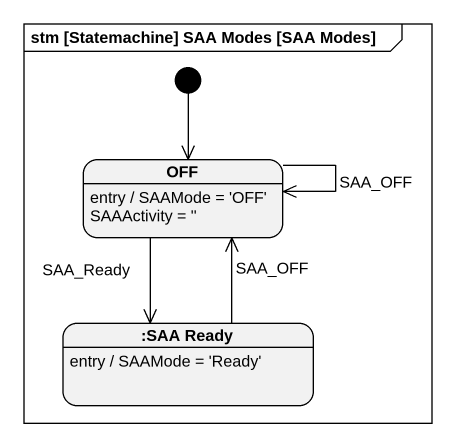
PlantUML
@startuml
mainframe stm [Statemachine] SAA Modes [SAA Modes]
hide empty description
state OFF
OFF : entry / SAAMode = 'OFF' SAAActivity = ''
state ":SAA Ready" as SAA_Ready
SAA_Ready : entry / SAAMode = 'Ready'
[*] --> OFF
OFF --> OFF : SAA_OFF
OFF --> SAA_Ready : SAA_Ready
SAA_Ready -up-> OFF : SAA_OFF
@enduml
